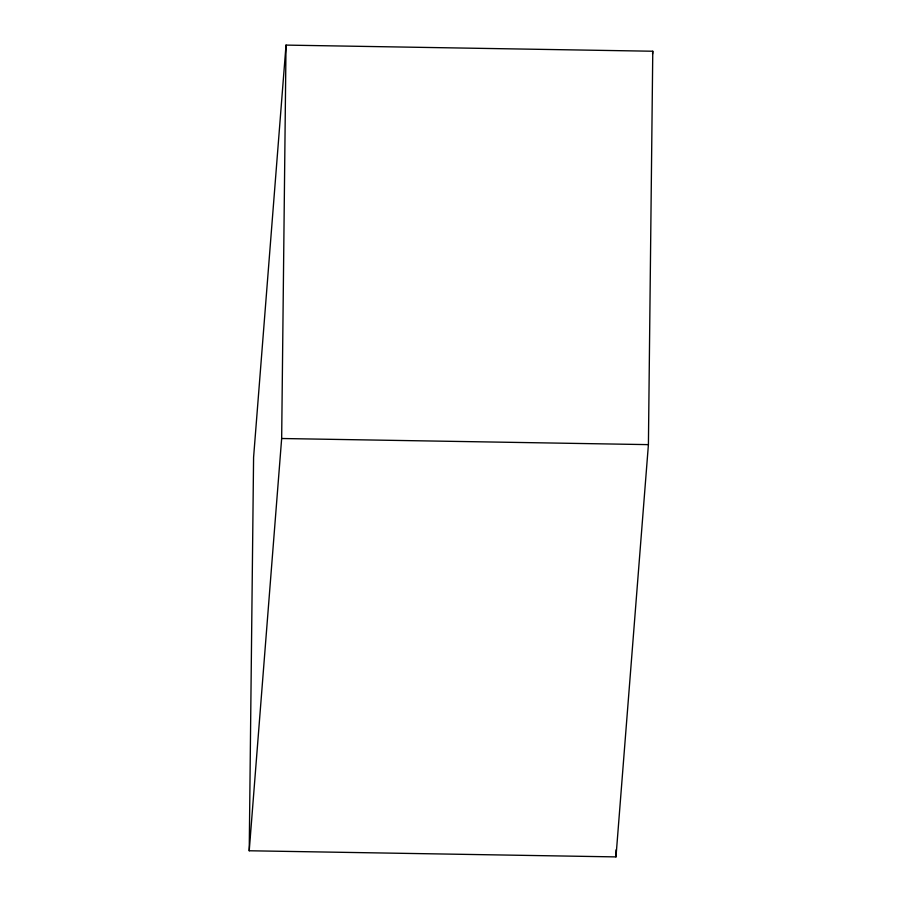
<?xml version="1.0" encoding="UTF-8"?>
<svg xmlns="http://www.w3.org/2000/svg" width="902" height="902" viewBox="0 0 902 902"><rect width="100%" height="100%" fill="white"/><g stroke="black" fill="none" stroke-linecap="round" stroke-linejoin="round"><path stroke-width="1.35" d="M249.223 850.766L253.586 457.37L286.024 45.1L652.777 51.234L648.414 444.63L615.976 856.9L249.223 850.766L281.661 438.507L286.024 45.1M615.976 856.9L616.043 849.876M652.563 54.03L652.777 51.234M281.661 438.507L648.414 444.63"/></g></svg>
